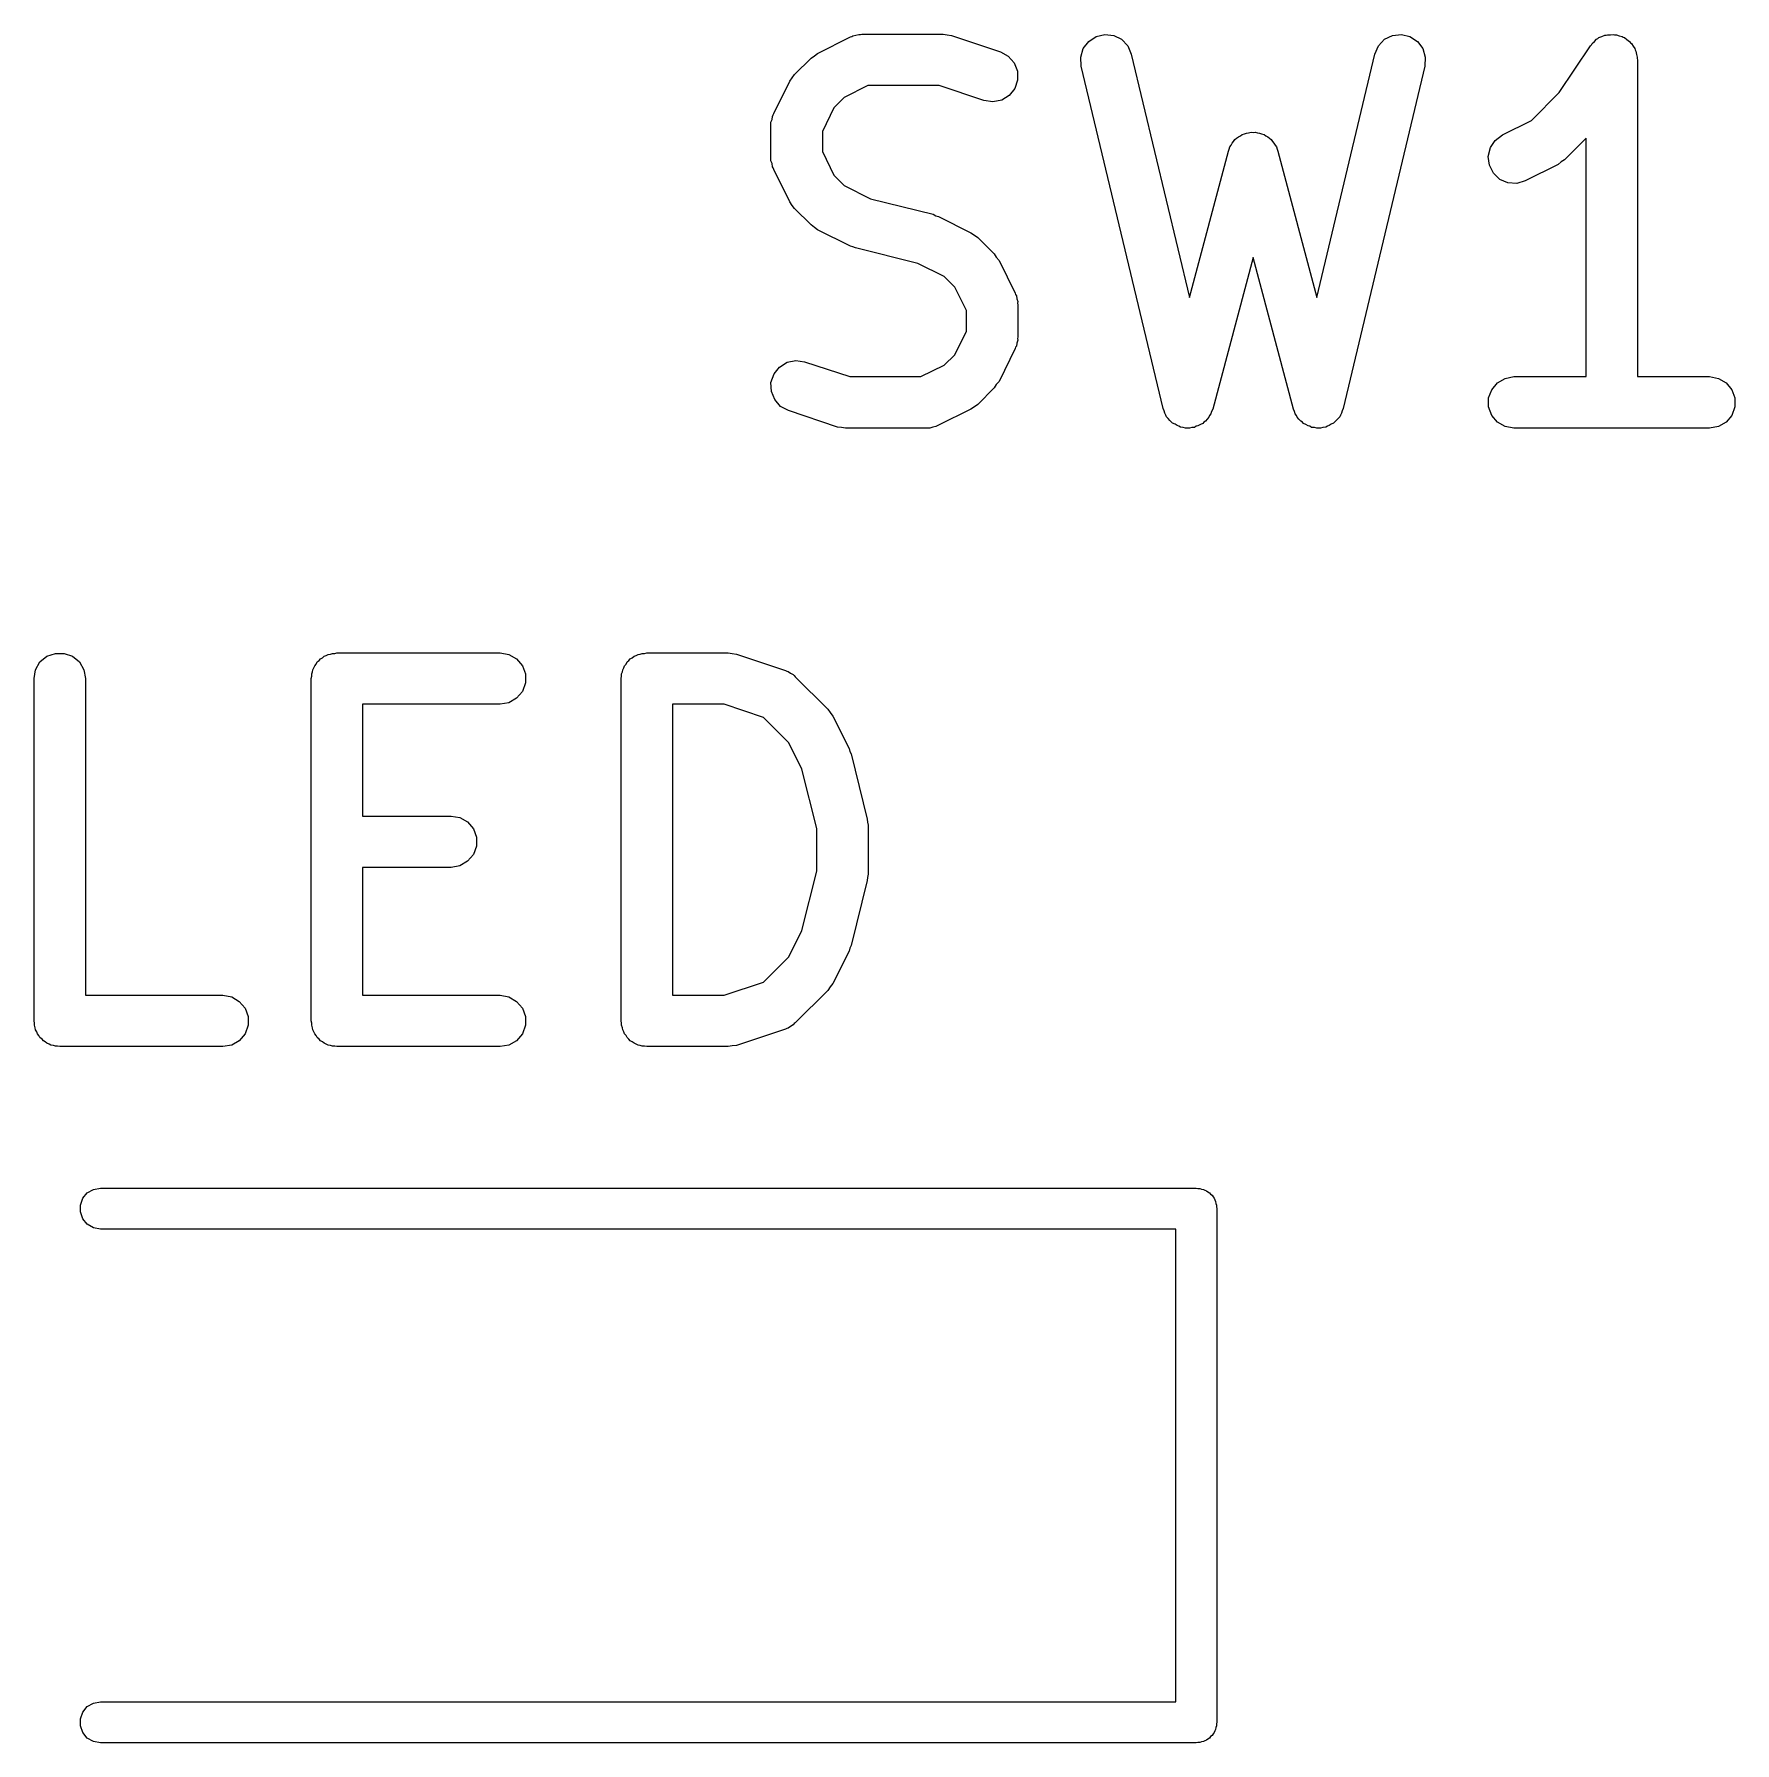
# Model space of a CAD drawing. Extents: x 10 to 287, y -200 to -10.
# Drawn here: x 170.684 to 175.651, y -114.094 to -109.105 of the extents above; entities that cross this region are included whole.
import ezdxf

# ---------------------------------------------------------------- set-up
doc = ezdxf.new("R2010")
doc.units = 0
doc.header["$MEASUREMENT"] = 0
doc.layers.add('BLACK', color=7, linetype='CONTINUOUS')

msp = doc.modelspace()

# ---------------------------------------------------------------- linework, layer by layer
at = {"layer": 'Black'}
for p, q in [((173.075, -109.11), (173.084, -109.108)), ((173.084, -109.108), (173.093, -109.106)), ((173.093, -109.106), (173.097, -109.106)), ((173.097, -109.106), (173.101, -109.105)), ((173.101, -109.105), (173.339, -109.105)), ((173.339, -109.105), (173.351, -109.107)), ((173.351, -109.107), (173.363, -109.109)), ((173.363, -109.109), (173.506, -109.157)), ((173.786, -109.112), (173.811, -109.106)), ((173.811, -109.106), (173.837, -109.109)), ((173.837, -109.109), (173.86, -109.12)), ((174.628, -109.12), (174.651, -109.109)), ((174.651, -109.109), (174.677, -109.106)), ((174.677, -109.106), (174.702, -109.112)), ((175.263, -109.112), (175.271, -109.108)), ((175.271, -109.108), (175.275, -109.108)), ((175.275, -109.108), (175.279, -109.107)), ((175.279, -109.107), (175.288, -109.107)), ((175.288, -109.107), (175.296, -109.106)), ((175.296, -109.106), (175.3, -109.107)), ((175.3, -109.107), (175.305, -109.107)), ((175.305, -109.107), (175.313, -109.11)), ((172.972, -109.161), (173.068, -109.113)), ((173.068, -109.113), (173.072, -109.112)), ((173.072, -109.112), (173.075, -109.11)), ((173.506, -109.157), (173.529, -109.169)), ((173.741, -109.172), (173.748, -109.147)), ((173.748, -109.147), (173.764, -109.126)), ((173.764, -109.126), (173.786, -109.112)), ((173.86, -109.12), (173.878, -109.139)), ((173.878, -109.139), (173.888, -109.163)), ((174.6, -109.163), (174.61, -109.139)), ((174.61, -109.139), (174.628, -109.12)), ((174.702, -109.112), (174.724, -109.126)), ((174.724, -109.126), (174.74, -109.147)), ((174.74, -109.147), (174.747, -109.172)), ((175.138, -109.275), (175.229, -109.139)), ((175.229, -109.139), (175.232, -109.136)), ((175.232, -109.136), (175.234, -109.132)), ((175.234, -109.132), (175.241, -109.126)), ((175.241, -109.126), (175.247, -109.12)), ((175.247, -109.12), (175.251, -109.118)), ((175.251, -109.118), (175.254, -109.115)), ((175.254, -109.115), (175.263, -109.112)), ((175.313, -109.11), (175.322, -109.112)), ((175.322, -109.112), (175.325, -109.114)), ((175.325, -109.114), (175.329, -109.115)), ((175.329, -109.115), (175.336, -109.121)), ((175.336, -109.121), (175.343, -109.126)), ((175.343, -109.126), (175.346, -109.13)), ((175.346, -109.13), (175.349, -109.132)), ((175.349, -109.132), (175.354, -109.14)), ((175.354, -109.14), (175.359, -109.147)), ((175.359, -109.147), (175.36, -109.151)), ((175.36, -109.151), (175.362, -109.155)), ((175.362, -109.155), (175.364, -109.164)), ((172.905, -109.223), (172.953, -109.175)), ((172.953, -109.175), (172.963, -109.168)), ((172.963, -109.168), (172.972, -109.161)), ((173.529, -109.169), (173.546, -109.189)), ((173.546, -109.189), (173.556, -109.213)), ((173.742, -109.198), (173.741, -109.172)), ((173.981, -110.198), (173.742, -109.198)), ((173.888, -109.163), (174.058, -109.874)), ((174.43, -109.874), (174.6, -109.163)), ((174.746, -109.198), (174.507, -110.198)), ((174.747, -109.172), (174.746, -109.198)), ((175.364, -109.164), (175.366, -109.172)), ((175.366, -109.172), (175.366, -109.176)), ((175.366, -109.176), (175.367, -109.18)), ((175.367, -109.18), (175.367, -110.105)), ((172.844, -109.337), (172.891, -109.242)), ((172.891, -109.242), (172.898, -109.232)), ((172.898, -109.232), (172.905, -109.223)), ((173.119, -109.255), (173.05, -109.29)), ((173.327, -109.255), (173.119, -109.255)), ((173.458, -109.299), (173.327, -109.255)), ((173.556, -109.239), (173.548, -109.264)), ((173.556, -109.213), (173.556, -109.239)), ((173.05, -109.29), (173.02, -109.32)), ((173.484, -109.303), (173.458, -109.299)), ((173.51, -109.298), (173.484, -109.303)), ((173.532, -109.284), (173.51, -109.298)), ((173.548, -109.264), (173.532, -109.284)), ((175.057, -109.357), (175.138, -109.275)), ((172.836, -109.362), (172.839, -109.354)), ((172.839, -109.354), (172.84, -109.345)), ((172.84, -109.345), (172.842, -109.341)), ((172.842, -109.341), (172.844, -109.337)), ((173.02, -109.32), (172.986, -109.389)), ((174.972, -109.399), (175.057, -109.357)), ((172.836, -109.367), (172.836, -109.362)), ((172.836, -109.371), (172.836, -109.367)), ((172.836, -109.466), (172.836, -109.371)), ((172.986, -109.389), (172.986, -109.448)), ((174.196, -109.409), (174.201, -109.405)), ((174.201, -109.405), (174.207, -109.402)), ((174.207, -109.402), (174.212, -109.398)), ((174.212, -109.398), (174.219, -109.396)), ((174.219, -109.396), (174.225, -109.394)), ((174.225, -109.394), (174.231, -109.393)), ((174.231, -109.393), (174.238, -109.391)), ((174.238, -109.391), (174.244, -109.392)), ((174.244, -109.392), (174.25, -109.391)), ((174.25, -109.391), (174.257, -109.393)), ((174.257, -109.393), (174.263, -109.394)), ((174.263, -109.394), (174.269, -109.396)), ((174.269, -109.396), (174.276, -109.398)), ((174.276, -109.398), (174.281, -109.402)), ((174.281, -109.402), (174.287, -109.405)), ((174.287, -109.405), (174.292, -109.409)), ((174.951, -109.415), (174.972, -109.399)), ((172.986, -109.448), (173.02, -109.517)), ((174.058, -109.874), (174.172, -109.447)), ((174.172, -109.447), (174.174, -109.441)), ((174.174, -109.441), (174.176, -109.434)), ((174.176, -109.434), (174.18, -109.429)), ((174.18, -109.429), (174.183, -109.423)), ((174.183, -109.423), (174.187, -109.418)), ((174.187, -109.418), (174.191, -109.413)), ((174.191, -109.413), (174.196, -109.409)), ((174.292, -109.409), (174.297, -109.413)), ((174.297, -109.413), (174.301, -109.418)), ((174.301, -109.418), (174.305, -109.423)), ((174.305, -109.423), (174.308, -109.429)), ((174.308, -109.429), (174.312, -109.434)), ((174.312, -109.434), (174.314, -109.441)), ((174.314, -109.441), (174.316, -109.447)), ((174.316, -109.447), (174.43, -109.874)), ((174.931, -109.462), (174.937, -109.436)), ((174.937, -109.436), (174.951, -109.415)), ((175.217, -109.409), (175.154, -109.472)), ((175.217, -110.105), (175.217, -109.409)), ((172.836, -109.47), (172.836, -109.466)), ((172.836, -109.475), (172.836, -109.47)), ((172.839, -109.483), (172.836, -109.475)), ((172.84, -109.492), (172.839, -109.483)), ((172.842, -109.495), (172.84, -109.492)), ((172.844, -109.5), (172.842, -109.495)), ((172.891, -109.595), (172.844, -109.5)), ((174.934, -109.487), (174.931, -109.462)), ((174.946, -109.511), (174.934, -109.487)), ((175.135, -109.486), (175.039, -109.533)), ((175.144, -109.478), (175.135, -109.486)), ((175.154, -109.472), (175.144, -109.478)), ((173.02, -109.517), (173.05, -109.547)), ((173.05, -109.547), (173.127, -109.586)), ((174.965, -109.529), (174.946, -109.511)), ((174.988, -109.539), (174.965, -109.529)), ((175.014, -109.541), (174.988, -109.539)), ((175.039, -109.533), (175.014, -109.541)), ((172.898, -109.605), (172.891, -109.595)), ((172.905, -109.614), (172.898, -109.605)), ((173.127, -109.586), (173.31, -109.631)), ((172.953, -109.662), (172.905, -109.614)), ((173.31, -109.631), (173.317, -109.635)), ((173.317, -109.635), (173.325, -109.637)), ((173.325, -109.637), (173.42, -109.685)), ((172.963, -109.669), (172.953, -109.662)), ((172.972, -109.676), (172.963, -109.669)), ((173.068, -109.724), (172.972, -109.676)), ((173.42, -109.685), (173.43, -109.692)), ((173.43, -109.692), (173.44, -109.699)), ((173.44, -109.699), (173.488, -109.746)), ((173.075, -109.726), (173.068, -109.724)), ((173.083, -109.729), (173.075, -109.726)), ((173.265, -109.775), (173.083, -109.729)), ((173.488, -109.746), (173.494, -109.756)), ((173.494, -109.756), (173.502, -109.766)), ((174.244, -109.757), (174.126, -110.2)), ((174.362, -110.2), (174.244, -109.757)), ((173.342, -109.813), (173.265, -109.775)), ((173.502, -109.766), (173.549, -109.861)), ((173.373, -109.844), (173.342, -109.813)), ((173.407, -109.912), (173.373, -109.844)), ((173.549, -109.861), (173.55, -109.865)), ((173.55, -109.865), (173.553, -109.869)), ((173.553, -109.869), (173.554, -109.878)), ((173.554, -109.878), (173.557, -109.886)), ((173.557, -109.886), (173.556, -109.89)), ((173.556, -109.89), (173.557, -109.895)), ((173.557, -109.895), (173.557, -109.99)), ((173.407, -109.972), (173.407, -109.912)), ((173.373, -110.041), (173.407, -109.972)), ((173.554, -110.007), (173.553, -110.016)), ((173.557, -109.998), (173.554, -110.007)), ((173.557, -109.99), (173.556, -109.994)), ((173.556, -109.994), (173.557, -109.998)), ((173.342, -110.071), (173.373, -110.041)), ((173.549, -110.023), (173.502, -110.119)), ((173.55, -110.019), (173.549, -110.023)), ((173.553, -110.016), (173.55, -110.019)), ((172.836, -110.122), (172.845, -110.097)), ((172.845, -110.097), (172.861, -110.077)), ((172.861, -110.077), (172.883, -110.063)), ((172.883, -110.063), (172.909, -110.058)), ((172.909, -110.058), (172.934, -110.062)), ((172.934, -110.062), (173.066, -110.105)), ((173.066, -110.105), (173.274, -110.105)), ((173.274, -110.105), (173.342, -110.071)), ((174.98, -110.11), (175.006, -110.105)), ((175.006, -110.105), (175.217, -110.105)), ((175.367, -110.105), (175.577, -110.105)), ((175.577, -110.105), (175.603, -110.11)), ((172.837, -110.148), (172.836, -110.122)), ((172.847, -110.172), (172.837, -110.148)), ((173.488, -110.138), (173.44, -110.186)), ((173.494, -110.128), (173.488, -110.138)), ((173.502, -110.119), (173.494, -110.128)), ((174.932, -110.167), (174.941, -110.143)), ((174.941, -110.143), (174.958, -110.123)), ((174.958, -110.123), (174.98, -110.11)), ((175.603, -110.11), (175.626, -110.123)), ((175.626, -110.123), (175.642, -110.143)), ((175.642, -110.143), (175.651, -110.167)), ((172.864, -110.192), (172.847, -110.172)), ((172.887, -110.204), (172.864, -110.192)), ((173.03, -110.252), (172.887, -110.204)), ((173.42, -110.2), (173.325, -110.247)), ((173.43, -110.193), (173.42, -110.2)), ((173.44, -110.186), (173.43, -110.193)), ((173.984, -110.205), (173.981, -110.198)), ((173.986, -110.212), (173.984, -110.205)), ((174.123, -110.207), (174.121, -110.214)), ((174.126, -110.2), (174.123, -110.207)), ((174.365, -110.207), (174.362, -110.2)), ((174.367, -110.214), (174.365, -110.207)), ((174.504, -110.205), (174.502, -110.212)), ((174.507, -110.198), (174.504, -110.205)), ((174.932, -110.193), (174.932, -110.167)), ((174.941, -110.218), (174.932, -110.193)), ((175.651, -110.193), (175.642, -110.218)), ((175.651, -110.167), (175.651, -110.193)), ((173.042, -110.253), (173.03, -110.252)), ((173.054, -110.255), (173.042, -110.253)), ((173.292, -110.255), (173.054, -110.255)), ((173.296, -110.255), (173.292, -110.255)), ((173.3, -110.255), (173.296, -110.255)), ((173.309, -110.252), (173.3, -110.255)), ((173.317, -110.251), (173.309, -110.252)), ((173.321, -110.249), (173.317, -110.251)), ((173.325, -110.247), (173.321, -110.249)), ((173.989, -110.217), (173.986, -110.212)), ((173.991, -110.222), (173.989, -110.217)), ((173.996, -110.227), (173.991, -110.222)), ((174.001, -110.233), (173.996, -110.227)), ((174.005, -110.237), (174.001, -110.233)), ((174.009, -110.241), (174.005, -110.237)), ((174.016, -110.244), (174.009, -110.241)), ((174.022, -110.248), (174.016, -110.244)), ((174.027, -110.25), (174.022, -110.248)), ((174.032, -110.252), (174.027, -110.25)), ((174.04, -110.253), (174.032, -110.252)), ((174.047, -110.255), (174.04, -110.253)), ((174.053, -110.255), (174.047, -110.255)), ((174.058, -110.255), (174.053, -110.255)), ((174.065, -110.253), (174.058, -110.255)), ((174.073, -110.253), (174.065, -110.253)), ((174.078, -110.25), (174.073, -110.253)), ((174.083, -110.249), (174.078, -110.25)), ((174.09, -110.245), (174.083, -110.249)), ((174.097, -110.242), (174.09, -110.245)), ((174.1, -110.238), (174.097, -110.242)), ((174.105, -110.235), (174.1, -110.238)), ((174.11, -110.229), (174.105, -110.235)), ((174.115, -110.223), (174.11, -110.229)), ((174.117, -110.218), (174.115, -110.223)), ((174.121, -110.214), (174.117, -110.218)), ((174.371, -110.218), (174.367, -110.214)), ((174.373, -110.223), (174.371, -110.218)), ((174.378, -110.229), (174.373, -110.223)), ((174.383, -110.235), (174.378, -110.229)), ((174.388, -110.238), (174.383, -110.235)), ((174.391, -110.242), (174.388, -110.238)), ((174.398, -110.245), (174.391, -110.242)), ((174.405, -110.249), (174.398, -110.245)), ((174.41, -110.25), (174.405, -110.249)), ((174.415, -110.253), (174.41, -110.25)), ((174.423, -110.253), (174.415, -110.253)), ((174.43, -110.255), (174.423, -110.253)), ((174.435, -110.255), (174.43, -110.255)), ((174.441, -110.255), (174.435, -110.255)), ((174.448, -110.253), (174.441, -110.255)), ((174.456, -110.252), (174.448, -110.253)), ((174.461, -110.25), (174.456, -110.252)), ((174.466, -110.248), (174.461, -110.25)), ((174.472, -110.244), (174.466, -110.248)), ((174.479, -110.241), (174.472, -110.244)), ((174.483, -110.237), (174.479, -110.241)), ((174.487, -110.233), (174.483, -110.237)), ((174.492, -110.227), (174.487, -110.233)), ((174.497, -110.222), (174.492, -110.227)), ((174.499, -110.217), (174.497, -110.222)), ((174.502, -110.212), (174.499, -110.217)), ((174.958, -110.238), (174.941, -110.218)), ((174.98, -110.251), (174.958, -110.238)), ((175.006, -110.255), (174.98, -110.251)), ((175.577, -110.255), (175.006, -110.255)), ((175.603, -110.251), (175.577, -110.255)), ((175.626, -110.238), (175.603, -110.251)), ((175.642, -110.218), (175.626, -110.238)), ((170.688, -110.961), (170.701, -110.938)), ((170.701, -110.938), (170.721, -110.921)), ((170.721, -110.921), (170.746, -110.913)), ((170.746, -110.913), (170.772, -110.913)), ((170.772, -110.913), (170.796, -110.921)), ((170.796, -110.921), (170.816, -110.938)), ((170.816, -110.938), (170.829, -110.961)), ((171.498, -110.961), (171.501, -110.955)), ((171.501, -110.955), (171.504, -110.949)), ((171.504, -110.949), (171.508, -110.944)), ((171.508, -110.944), (171.511, -110.938)), ((171.511, -110.938), (171.516, -110.934)), ((171.516, -110.934), (171.52, -110.929)), ((171.52, -110.929), (171.526, -110.926)), ((171.526, -110.926), (171.531, -110.921)), ((171.531, -110.921), (171.537, -110.919)), ((171.537, -110.919), (171.543, -110.916)), ((171.543, -110.916), (171.549, -110.915)), ((171.549, -110.915), (171.555, -110.913)), ((171.555, -110.913), (171.562, -110.913)), ((171.562, -110.913), (171.568, -110.911)), ((171.568, -110.911), (172.045, -110.911)), ((172.045, -110.911), (172.07, -110.916)), ((172.07, -110.916), (172.093, -110.929)), ((172.093, -110.929), (172.11, -110.949)), ((172.11, -110.949), (172.119, -110.973)), ((172.403, -110.961), (172.406, -110.955)), ((172.406, -110.955), (172.408, -110.949)), ((172.408, -110.949), (172.413, -110.944)), ((172.413, -110.944), (172.416, -110.938)), ((172.416, -110.938), (172.421, -110.934)), ((172.421, -110.934), (172.425, -110.929)), ((172.425, -110.929), (172.431, -110.926)), ((172.431, -110.926), (172.436, -110.921)), ((172.436, -110.921), (172.442, -110.919)), ((172.442, -110.919), (172.448, -110.916)), ((172.448, -110.916), (172.454, -110.915)), ((172.454, -110.915), (172.46, -110.913)), ((172.46, -110.913), (172.467, -110.913)), ((172.467, -110.913), (172.473, -110.911)), ((172.473, -110.911), (172.711, -110.911)), ((172.711, -110.911), (172.723, -110.913)), ((172.723, -110.913), (172.735, -110.915)), ((172.735, -110.915), (172.878, -110.963)), ((170.684, -110.986), (170.688, -110.961)), ((170.684, -111.986), (170.684, -110.986)), ((170.829, -110.961), (170.834, -110.986)), ((170.834, -110.986), (170.834, -111.911)), ((171.493, -110.986), (171.495, -110.98)), ((171.493, -111.986), (171.493, -110.986)), ((171.495, -110.973), (171.497, -110.967)), ((171.495, -110.98), (171.495, -110.973)), ((171.497, -110.967), (171.498, -110.961)), ((172.119, -110.999), (172.11, -111.024)), ((172.119, -110.973), (172.119, -110.999)), ((172.398, -110.986), (172.399, -110.98)), ((172.398, -111.986), (172.398, -110.986)), ((172.399, -110.973), (172.402, -110.967)), ((172.399, -110.98), (172.399, -110.973)), ((172.402, -110.967), (172.403, -110.961)), ((172.878, -110.963), (172.882, -110.965)), ((172.882, -110.965), (172.886, -110.966)), ((172.886, -110.966), (172.893, -110.971)), ((172.893, -110.971), (172.901, -110.975)), ((172.901, -110.975), (172.904, -110.978)), ((172.904, -110.978), (172.907, -110.981)), ((172.907, -110.981), (173.002, -111.076)), ((172.093, -111.044), (172.07, -111.057)), ((172.11, -111.024), (172.093, -111.044)), ((172.045, -111.061), (171.643, -111.061)), ((171.643, -111.061), (171.643, -111.388)), ((172.07, -111.057), (172.045, -111.061)), ((172.548, -111.061), (172.548, -111.911)), ((172.699, -111.061), (172.548, -111.061)), ((172.814, -111.1), (172.699, -111.061)), ((172.888, -111.174), (172.814, -111.1)), ((173.002, -111.076), (173.009, -111.086)), ((173.009, -111.086), (173.017, -111.096)), ((173.017, -111.096), (173.064, -111.191)), ((172.926, -111.251), (172.888, -111.174)), ((173.064, -111.191), (173.066, -111.199)), ((173.066, -111.199), (173.07, -111.206)), ((172.97, -111.424), (172.926, -111.251)), ((173.07, -111.206), (173.117, -111.397)), ((171.643, -111.388), (171.902, -111.388)), ((171.902, -111.388), (171.927, -111.392)), ((171.927, -111.392), (171.95, -111.405)), ((173.117, -111.397), (173.118, -111.406)), ((171.95, -111.405), (171.967, -111.425)), ((171.967, -111.425), (171.976, -111.45)), ((171.976, -111.45), (171.976, -111.476)), ((172.97, -111.549), (172.97, -111.424)), ((173.118, -111.406), (173.12, -111.415)), ((173.12, -111.415), (173.12, -111.558)), ((171.967, -111.5), (171.95, -111.52)), ((171.976, -111.476), (171.967, -111.5)), ((171.902, -111.538), (171.643, -111.538)), ((171.643, -111.538), (171.643, -111.911)), ((171.927, -111.533), (171.902, -111.538)), ((171.95, -111.52), (171.927, -111.533)), ((172.926, -111.722), (172.97, -111.549)), ((173.117, -111.576), (173.07, -111.766)), ((173.118, -111.567), (173.117, -111.576)), ((173.12, -111.558), (173.118, -111.567)), ((172.888, -111.799), (172.926, -111.722)), ((172.814, -111.873), (172.888, -111.799)), ((173.064, -111.782), (173.017, -111.877)), ((173.066, -111.774), (173.064, -111.782)), ((173.07, -111.766), (173.066, -111.774)), ((172.699, -111.911), (172.814, -111.873)), ((173.002, -111.897), (172.907, -111.992)), ((173.009, -111.887), (173.002, -111.897)), ((173.017, -111.877), (173.009, -111.887)), ((170.834, -111.911), (171.235, -111.911)), ((171.235, -111.911), (171.261, -111.916)), ((171.261, -111.916), (171.283, -111.929)), ((171.283, -111.929), (171.3, -111.949)), ((171.3, -111.949), (171.309, -111.973)), ((171.643, -111.911), (172.045, -111.911)), ((172.045, -111.911), (172.07, -111.916)), ((172.07, -111.916), (172.093, -111.929)), ((172.093, -111.929), (172.11, -111.949)), ((172.11, -111.949), (172.119, -111.973)), ((172.548, -111.911), (172.699, -111.911)), ((170.685, -111.993), (170.684, -111.986)), ((170.685, -111.999), (170.685, -111.993)), ((170.687, -112.006), (170.685, -111.999)), ((171.309, -111.999), (171.3, -112.024)), ((171.309, -111.973), (171.309, -111.999)), ((171.495, -111.993), (171.493, -111.986)), ((171.495, -111.999), (171.495, -111.993)), ((171.497, -112.006), (171.495, -111.999)), ((172.119, -111.999), (172.11, -112.024)), ((172.119, -111.973), (172.119, -111.999)), ((172.399, -111.993), (172.398, -111.986)), ((172.399, -111.999), (172.399, -111.993)), ((172.402, -112.006), (172.399, -111.999)), ((172.893, -112.002), (172.886, -112.007)), ((172.901, -111.998), (172.893, -112.002)), ((172.904, -111.994), (172.901, -111.998)), ((172.907, -111.992), (172.904, -111.994)), ((170.688, -112.012), (170.687, -112.006)), ((170.692, -112.018), (170.688, -112.012)), ((170.694, -112.024), (170.692, -112.018)), ((170.698, -112.029), (170.694, -112.024)), ((170.701, -112.035), (170.698, -112.029)), ((170.707, -112.039), (170.701, -112.035)), ((170.711, -112.044), (170.707, -112.039)), ((170.716, -112.047), (170.711, -112.044)), ((170.721, -112.051), (170.716, -112.047)), ((170.728, -112.054), (170.721, -112.051)), ((171.283, -112.044), (171.261, -112.057)), ((171.3, -112.024), (171.283, -112.044)), ((171.498, -112.012), (171.497, -112.006)), ((171.501, -112.018), (171.498, -112.012)), ((171.504, -112.024), (171.501, -112.018)), ((171.508, -112.029), (171.504, -112.024)), ((171.511, -112.035), (171.508, -112.029)), ((171.516, -112.039), (171.511, -112.035)), ((171.52, -112.044), (171.516, -112.039)), ((171.526, -112.047), (171.52, -112.044)), ((171.531, -112.051), (171.526, -112.047)), ((171.537, -112.054), (171.531, -112.051)), ((172.093, -112.044), (172.07, -112.057)), ((172.11, -112.024), (172.093, -112.044)), ((172.403, -112.012), (172.402, -112.006)), ((172.406, -112.018), (172.403, -112.012)), ((172.408, -112.024), (172.406, -112.018)), ((172.413, -112.029), (172.408, -112.024)), ((172.416, -112.035), (172.413, -112.029)), ((172.421, -112.039), (172.416, -112.035)), ((172.425, -112.044), (172.421, -112.039)), ((172.431, -112.047), (172.425, -112.044)), ((172.436, -112.051), (172.431, -112.047)), ((172.442, -112.054), (172.436, -112.051)), ((172.878, -112.01), (172.735, -112.058)), ((172.882, -112.008), (172.878, -112.01)), ((172.886, -112.007), (172.882, -112.008)), ((170.733, -112.057), (170.728, -112.054)), ((170.74, -112.058), (170.733, -112.057)), ((170.746, -112.06), (170.74, -112.058)), ((170.752, -112.06), (170.746, -112.06)), ((170.759, -112.061), (170.752, -112.06)), ((171.235, -112.061), (170.759, -112.061)), ((171.261, -112.057), (171.235, -112.061)), ((171.543, -112.057), (171.537, -112.054)), ((171.549, -112.058), (171.543, -112.057)), ((171.555, -112.06), (171.549, -112.058)), ((171.562, -112.06), (171.555, -112.06)), ((171.568, -112.061), (171.562, -112.06)), ((172.045, -112.061), (171.568, -112.061)), ((172.07, -112.057), (172.045, -112.061)), ((172.448, -112.057), (172.442, -112.054)), ((172.454, -112.058), (172.448, -112.057)), ((172.46, -112.06), (172.454, -112.058)), ((172.467, -112.06), (172.46, -112.06)), ((172.473, -112.061), (172.467, -112.06)), ((172.711, -112.061), (172.473, -112.061)), ((172.723, -112.059), (172.711, -112.061)), ((172.735, -112.058), (172.723, -112.059)), ((170.826, -112.504), (170.839, -112.488)), ((170.839, -112.488), (170.857, -112.478)), ((170.857, -112.478), (170.878, -112.474)), ((170.878, -112.474), (174.078, -112.474)), ((174.078, -112.474), (174.083, -112.475)), ((174.083, -112.475), (174.088, -112.475)), ((174.088, -112.475), (174.093, -112.477)), ((174.093, -112.477), (174.099, -112.478)), ((174.099, -112.478), (174.103, -112.48)), ((174.103, -112.48), (174.108, -112.482)), ((174.108, -112.482), (174.112, -112.485)), ((174.112, -112.485), (174.117, -112.488)), ((174.117, -112.488), (174.12, -112.492)), ((174.12, -112.492), (174.124, -112.495)), ((174.124, -112.495), (174.127, -112.5)), ((174.127, -112.5), (174.13, -112.504)), ((170.819, -112.524), (170.826, -112.504)), ((170.819, -112.544), (170.819, -112.524)), ((170.826, -112.564), (170.819, -112.544)), ((174.13, -112.504), (174.132, -112.509)), ((174.132, -112.509), (174.134, -112.513)), ((174.134, -112.513), (174.135, -112.519)), ((174.135, -112.519), (174.137, -112.524)), ((174.137, -112.524), (174.137, -112.529)), ((174.137, -112.529), (174.138, -112.534)), ((174.138, -112.534), (174.138, -114.034)), ((170.839, -112.58), (170.826, -112.564)), ((170.857, -112.59), (170.839, -112.58)), ((170.878, -112.594), (170.857, -112.59)), ((174.018, -112.594), (170.878, -112.594)), ((174.018, -113.974), (174.018, -112.594)), ((170.826, -114.004), (170.839, -113.988)), ((170.839, -113.988), (170.857, -113.978)), ((170.857, -113.978), (170.878, -113.974)), ((170.878, -113.974), (174.018, -113.974)), ((170.819, -114.024), (170.826, -114.004)), ((170.819, -114.044), (170.819, -114.024)), ((170.826, -114.064), (170.819, -114.044)), ((174.137, -114.044), (174.135, -114.049)), ((174.138, -114.034), (174.137, -114.039)), ((174.137, -114.039), (174.137, -114.044)), ((170.839, -114.08), (170.826, -114.064)), ((170.857, -114.09), (170.839, -114.08)), ((170.878, -114.094), (170.857, -114.09)), ((174.078, -114.094), (170.878, -114.094)), ((174.083, -114.093), (174.078, -114.094)), ((174.088, -114.093), (174.083, -114.093)), ((174.093, -114.091), (174.088, -114.093)), ((174.099, -114.09), (174.093, -114.091)), ((174.103, -114.088), (174.099, -114.09)), ((174.108, -114.086), (174.103, -114.088)), ((174.112, -114.083), (174.108, -114.086)), ((174.117, -114.08), (174.112, -114.083)), ((174.12, -114.076), (174.117, -114.08)), ((174.124, -114.073), (174.12, -114.076)), ((174.127, -114.068), (174.124, -114.073)), ((174.13, -114.064), (174.127, -114.068)), ((174.132, -114.059), (174.13, -114.064)), ((174.134, -114.055), (174.132, -114.059)), ((174.135, -114.049), (174.134, -114.055))]:
    msp.add_line(p, q, dxfattribs=at)

doc.saveas('drawing.dxf')
